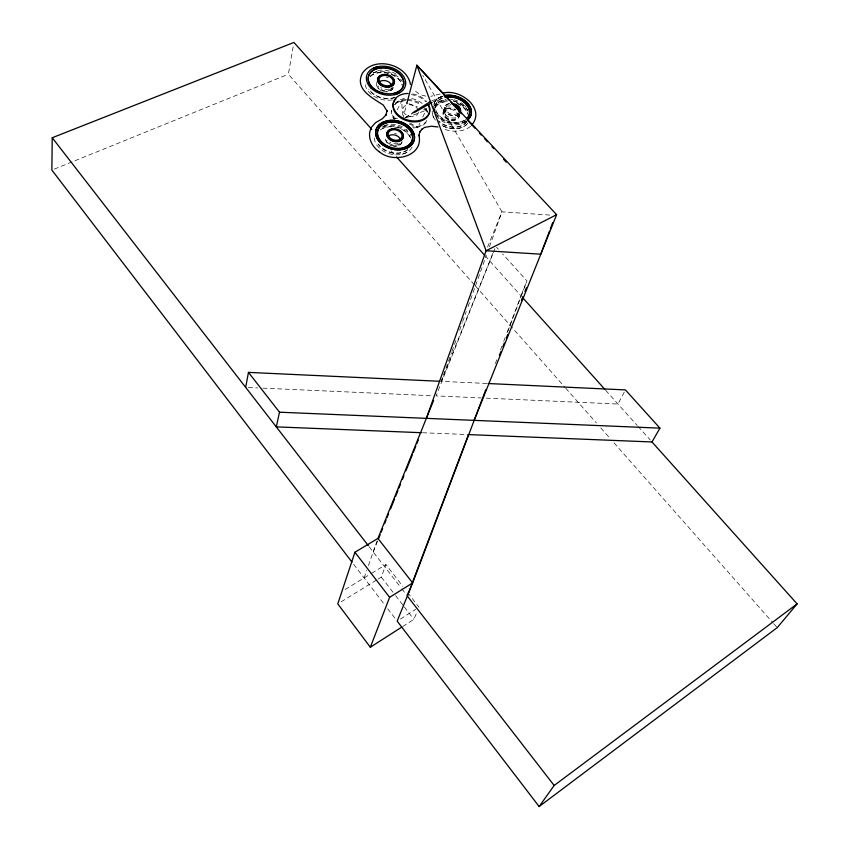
<?xml version="1.0" encoding="UTF-8"?>
<svg xmlns="http://www.w3.org/2000/svg" width="849" height="849" viewBox="0 0 849 849"><rect width="100%" height="100%" fill="white"/><g stroke="black" fill="none" stroke-linecap="round" stroke-linejoin="round"><path stroke-width="0.64" stroke-dasharray="4.25 3.18" d="M474.421 284.861L288.352 74.224L293.467 44.997M377.052 81.6L376.447 84.136A8.543 6.039 14.4 0 0 378.421 88.858M402.744 119.093L406.448 105M433.871 105.053L434.582 102.549A19.315 13.701 16.7 0 1 439.962 97.285L442.987 96.202M436.301 103.207L434.879 108.216A17.415 12.385 16.7 0 1 439.729 103.451L443.39 102.124A17.415 12.385 16.7 0 1 447.572 101.636M443.401 111.484L444.855 106.486M444.685 111.972L446.139 106.974M457.484 116.875L458.619 113.14M458.768 117.364L459.521 114.88A8.267 5.869 16.7 0 1 450.702 117.724A8.267 5.869 16.7 0 1 443.73 111.007A8.267 5.869 16.7 0 1 450.15 105.849M364.094 577.914L366.694 570.496M368.434 565.551L377.083 540.887M486.795 383.472L441.278 381.35L451.541 352.685M451.986 351.433L456.889 337.722M459.574 330.24L462.249 322.769M462.694 321.516L466.26 311.541M468.054 306.563L486.35 255.453M489.47 246.73L501.961 211.826L422.749 75.37M494.871 248.64L436.068 395.899L481.001 397.905M377.954 579.156L381.297 577.097L385.924 564.564L402.872 586.404M495.37 363.499L496.771 359.817M500.496 349.968L501.897 346.275M503.754 341.351L505.155 337.658M507.023 332.734L520.999 295.813L485.798 256.536M507.755 331.588L526.942 280.881L502.661 253.989M521.456 294.667L526.942 280.881M373.199 551.956L377.656 540.887M441.278 381.35L493.248 252.45M487.581 247.101L501.961 211.826L551.468 215.179M402.723 626.498L413.887 619.346L416.965 612.065M413.187 127.912A18.593 13.297 15.3 0 0 417.729 127.371L419.979 122.787M422.728 117.098L426.028 110.264L423.598 109.33M395.666 118.839L393.204 117.894L394.912 114.498M397.173 109.977L401.704 100.925L407.785 103.26M624.27 392.089L617.998 404.039L482.328 397.969M470.558 126.342C462.801 132.561 451.689 132.232 442.881 128.624M400.452 619.038L415.734 609.295M404.962 117.693L411.595 113.479M341.139 601.835L376.839 579.846M345.225 589.471L370.642 573.913M371.735 573.245L385.924 564.564M405.005 117.809L412.922 113.31M433.277 101.742L442.318 96.595M431.6 101.01L442.223 96.351M54.325 169.11L288.352 74.224M406.416 117.703L426.028 110.264M402.267 154.21L406.512 152.618M464.053 120.516L460.37 121.885A17.479 12.395 16.7 0 1 435.77 109.68M465.273 121.683L461.198 123.201A19.315 13.701 16.7 0 1 435.622 113.405M409.176 124.039L417.772 127.35L421.751 125.885A18.593 13.297 15.3 0 0 426.994 120.707M382.22 127.117L385.467 125.939M442.021 98.134L441.162 98.442A17.479 12.395 16.7 0 0 435.537 108.555M397.735 102.336L401.704 100.925L402.522 115.199M395.507 97.306L392.514 98.367A18.041 12.746 14.4 0 1 368.742 89.251M373.157 72.908L376.447 71.772M440.175 94.016L430.73 96.33M422.558 432.746L468.457 434.592M248.311 387.505L257.576 387.919M262.861 388.152L433.425 395.783M393.204 117.894L397.979 118.489M425.922 96.128L419.777 94.589L413.325 89.432M409.006 103.727L417.517 106.995M409.685 122.903L417.772 127.35M496.591 247.271L498.321 249.192M391.187 150.973L395.602 155.908M605.655 390.264L637.174 425.423M638.045 426.4L650.249 440.015M475.302 285.848L564.818 387.197M565.699 388.184L596.412 422.961M600.805 427.928L609.582 437.861M613.965 442.828L772.823 622.667M773.704 623.654L777.217 627.634M407.711 592.644L419.013 607.215M369.166 546.745L400.993 587.816M401.789 588.845L406.554 594.99M381.297 577.097L394.806 594.608M395.602 595.637L403.551 605.942M404.347 606.982L413.887 619.346M353.64 564.256L384.576 604.668M387.728 608.775L395.602 619.07M395.072 120.441A18.593 13.297 15.3 0 1 391.442 110.816M394.573 104.607A18.593 13.297 15.3 0 1 397.735 102.389M401.757 100.967A18.593 13.297 15.3 0 1 406.257 100.447M407.424 100.469A18.593 13.297 15.3 0 1 419.852 104.268M424.16 107.812A18.593 13.297 15.3 0 1 427.567 113.798M426.888 120.452A18.593 13.297 15.3 0 1 412.402 126.915M394.711 118.701A18.593 13.297 15.3 0 1 391.697 110.158M395.507 103.037A18.593 13.297 15.3 0 1 406.427 99.471M407.594 99.471A18.593 13.297 15.3 0 1 421.008 103.865M425.71 108.396A18.593 13.297 15.3 0 1 427.758 112.471M467.905 122.988A19.219 13.669 16.7 0 1 441.83 125.365M433.68 117.502A19.219 13.669 16.7 0 1 432.353 113.787M434.21 105.775A19.219 13.669 16.7 0 1 445.874 100.309M453.143 100.904A19.219 13.669 16.7 0 1 468.224 111.261M392.227 99.906A19.909 14.062 14.4 0 1 365.282 82.098M373.104 72.855A19.909 14.062 14.4 0 1 402.437 81.737M412.126 147.036A19.707 14.316 15 0 1 389.235 153.68A19.707 14.316 15 0 1 374.589 135.681M383.175 126.628A19.707 14.316 15 0 1 411.213 135.829M411.287 94.632A18.667 13.308 15.3 0 1 425.763 101.742M466.154 121.057A19.294 13.68 16.7 0 1 437.638 116.016M433.988 103.96A19.294 13.68 16.7 0 1 442.828 96.086M459.245 114.074A8.278 5.869 16.7 0 1 445.757 112.301A8.278 5.869 16.7 0 1 450.766 103.748M465.963 119.571A17.468 12.395 16.7 0 1 449.291 121.916A17.468 12.395 16.7 0 1 436.025 111.208M435.335 106.741A17.468 12.395 16.7 0 1 443.433 97.868M466.929 124.304A19.251 13.69 16.7 0 1 463.745 126.66L459.68 128.178A19.251 13.69 16.7 0 1 441.788 125.387M435.452 120.165A19.251 13.69 16.7 0 1 432.226 111.017M433.17 107.558A19.251 13.69 16.7 0 1 438.53 102.294L442.584 100.829A19.251 13.69 16.7 0 1 447.211 100.288M453.292 100.957A19.251 13.69 16.7 0 1 467.81 110.487M458.237 112.97A6.898 4.892 16.7 0 1 457.091 113.798L455.637 114.328A6.898 4.892 16.7 0 1 446.988 111.484A6.898 4.892 16.7 0 1 448.049 105.085L449.503 104.554A6.898 4.892 16.7 0 1 451.159 104.363M459.373 113.67A8.278 5.869 16.7 0 1 457.993 114.668L456.253 115.315A8.278 5.869 16.7 0 1 445.874 111.898A8.278 5.869 16.7 0 1 447.147 104.215L448.898 103.578A8.278 5.869 16.7 0 1 450.883 103.345M466.175 120.887A17.447 12.385 16.7 0 1 450.904 124.516A17.447 12.385 16.7 0 1 436.524 115.528M434.741 108.842A17.447 12.385 16.7 0 1 446.16 99.269M450.501 99.216A17.447 12.385 16.7 0 1 452.719 99.513M453.822 99.736A17.447 12.385 16.7 0 1 460.126 102.156M461.071 102.708A17.447 12.385 16.7 0 1 463.681 104.618M464.456 105.318A17.447 12.385 16.7 0 1 466.25 107.314M458.98 114.297A8.246 5.869 16.7 0 1 456.497 119.656L454.756 120.293A8.246 5.869 16.7 0 1 444.409 116.886A8.246 5.869 16.7 0 1 445.693 109.213L447.434 108.576A8.246 5.869 16.7 0 1 455.478 110.041M459.097 113.904A8.257 5.869 16.7 0 1 450.787 119.964A8.257 5.869 16.7 0 1 443.507 111.102A8.257 5.869 16.7 0 1 455.595 109.638M466.791 121.598A17.415 12.385 16.7 0 1 462.525 125.482L458.853 126.851A17.415 12.385 16.7 0 1 439.103 121.832M457.367 103.652A17.415 12.385 16.7 0 1 467.725 114.169M466.918 121.205A17.415 12.385 16.7 0 1 438.445 120.717M434.996 107.812A17.415 12.385 16.7 0 1 447.688 101.233M456.454 102.825A17.415 12.385 16.7 0 1 467.841 113.766M398.085 143.566A8.458 6.134 15 0 1 389.765 142.08M383.95 125.726A17.85 12.958 15 0 1 404.315 127.891M406.109 129.154A17.85 12.958 15 0 1 407.722 130.576M399.539 143.619A7.036 5.115 15 0 1 398.34 144.489L396.823 145.052A7.036 5.115 15 0 1 387.006 140.127M407.424 150.008A17.818 12.947 15 0 1 405.291 151.409L401.46 152.841A17.818 12.947 15 0 1 377.943 143.789M380.288 130.035A17.818 12.947 15 0 1 382.432 128.666L386.263 127.276A17.818 12.947 15 0 1 411.001 139.65M407.541 149.604A17.829 12.947 15 0 1 378.569 144.213M382.538 128.263A17.829 12.947 15 0 1 410.757 138.1M401.768 142.611A8.448 6.134 15 0 1 392.217 145.497A8.448 6.134 15 0 1 385.626 138.111L385.531 138.514A8.448 6.134 15 0 0 391.06 145.561M394.552 133.463A8.448 6.134 15 0 1 396.663 134.057M402.097 141.465A8.448 6.134 15 0 1 399.242 145.391L397.428 146.06A8.448 6.134 15 0 1 393.193 146.155M392.408 87.479A8.564 6.039 14.4 0 1 390.943 88.487M389.097 89.134A8.564 6.039 14.4 0 1 380.67 87.606M386.115 77.121A8.564 6.039 14.4 0 1 388.258 77.715M377.847 70.552A18.073 12.746 14.4 0 1 391.357 71.751M392.429 72.186A18.073 12.746 14.4 0 1 398.128 75.731M391.453 88.19A7.121 5.03 14.4 0 1 389.394 90.121L387.866 90.663A7.121 5.03 14.4 0 1 377.943 85.738M370.249 76.527A18.041 12.746 14.4 0 1 373.358 74.425L377.243 73.099A18.041 12.746 14.4 0 1 402.246 85.484M394.658 97.38A18.041 12.746 14.4 0 1 368.837 88.848M370.344 76.123A18.041 12.746 14.4 0 1 388.609 73.141A18.041 12.746 14.4 0 1 402.352 85.07M393.225 87.192A8.543 6.039 14.4 0 1 390.307 91.013L388.471 91.66A8.543 6.039 14.4 0 1 386.369 91.904M382.018 91.108A8.543 6.039 14.4 0 1 380.055 90.132M392.875 88.296A8.554 6.039 14.4 0 1 383.175 91.055A8.554 6.039 14.4 0 1 376.542 83.722M418.451 112.026A7.991 5.71 15.3 0 1 411.447 116.504A7.991 5.71 15.3 0 1 403.063 111.251A7.991 5.71 15.3 0 1 407.18 104.958M409.112 104.735A7.991 5.71 15.3 0 1 417.655 108.98M394.955 104.597A16.863 12.035 15.3 0 1 407.446 98.251M411.733 98.611A16.863 12.035 15.3 0 1 423.046 104.215M426.028 108.226A16.863 12.035 15.3 0 1 427.164 112.546M412.773 93.868A18.689 13.319 15.4 0 1 426.771 101.668M455.595 118.786L454.141 119.316A6.877 4.892 16.7 0 1 445.523 116.472A6.877 4.892 16.7 0 1 446.585 110.083L448.039 109.553A6.877 4.892 16.7 0 1 456.635 112.397A6.877 4.892 16.7 0 1 455.595 118.786"/><path stroke-width="1.27" d="M371.724 129.271L293.913 42.45L52.224 137.75L51.874 170.097L352.027 562.155M418.928 135.798L418.982 135.129C423.757 156.916 392.503 163.846 379.047 151.504M245.669 387.388L248.46 372.382L439.952 381.286M419.035 134.641L420.117 131.383L419.82 131.977L421.995 129.154L421.529 129.568L424.564 127.403L431.441 126.225L437.946 126.968M248.46 372.382L279.512 412.2L276.275 426.867L421.242 432.693M406.788 103.716L416.88 65.277L556.636 214.68L474.167 420.361M433.574 400.452L377.943 538.425L354.924 552.243L337.796 603.894L370.344 647.235L401.598 627.209M426.357 418.355L486.095 250.752L416.88 65.277L449.047 100.15M549.452 231.183L540.792 254.191L486.095 250.752L556.636 214.68L555.373 215.444M550.364 228.763L552.635 222.703M485.777 389.67L412.646 582.923L397.173 621.128L539.136 806.55L777.217 627.634L797.126 603.883L651.99 441.958L468.457 434.592L407.34 596.019L554.164 785.484L539.136 806.55M370.344 647.235L389.606 597.335L412.646 582.923L377.943 538.425M371.512 127.467C366.535 135.967 371.629 146.728 379.28 151.716M499.392 355.307L500.868 351.635M502.831 346.721L504.306 343.038M506.269 338.135L507.744 334.453M521.488 300.1L522.963 296.418M524.926 291.515L526.401 287.832M378.654 538.436L380.14 534.743M381.127 532.281L382.612 528.598M384.597 523.674L386.083 519.991M387.07 517.529L388.555 513.836M390.54 508.922L394.498 499.085M395.485 496.633L397.969 490.478M398.956 488.026L400.441 484.333M402.426 479.42L403.912 475.727M405.896 470.813L412.327 454.82M413.325 452.368L415.798 446.213M416.785 443.762L418.27 440.069M651.99 441.958L659.938 428.151L625.416 389.914L488.101 383.525M471.789 125.026C485.893 108.311 459.871 88.296 443.093 93.157M371.788 126.862L375.534 122.702L382.496 118.658L386.21 114.615L385.924 115.231L386.995 110.593L387.197 111.208L383.302 105.074C372.499 97.815 354.139 89.23 362.449 73.152C374.409 55.832 406.841 64.1 410.492 84.465M554.164 785.484L797.126 603.883M412.71 112.768L430.411 101.53M414.047 112.662L432.141 102.379M394.605 94.663L398.924 93.135M373.337 68.153L377.646 66.689M279.512 412.2L659.938 428.151M450.84 102.092L461.559 113.713M467.81 120.494L474.962 128.252M479.43 133.091L481.213 135.033M484.79 138.907L487.475 141.815M491.932 146.654L493.725 148.596M503.553 159.251L506.237 162.159M396.483 156.895L484.917 255.549M522.761 297.776L604.775 389.277M52.224 137.75L368.36 545.705M354.924 552.243L389.606 597.335M416.88 65.277L418.844 68.642M428.172 105.096A18.667 13.308 15.3 0 1 409.706 121.449A18.667 13.308 15.3 0 1 395.878 98.824M445.014 95.576A19.294 13.68 16.7 0 1 467.247 102.856A19.294 13.68 16.7 0 1 467.746 119.879M433.775 108.789A19.294 13.68 16.7 0 0 435.102 112.503A19.315 13.701 16.7 0 1 433.998 109.701M444.027 95.82A19.315 13.701 16.7 0 1 466.579 102.156A19.315 13.701 16.7 0 1 468.468 119.338M444.844 97.115A17.479 12.395 16.7 0 1 465.241 102.846A17.479 12.395 16.7 0 1 466.95 118.393M445.725 97.317A17.468 12.395 16.7 0 1 465.485 103.61A17.468 12.395 16.7 0 1 466.823 118.796M452.92 104.512A6.898 4.892 16.7 0 1 458.991 111.898M452.984 103.525A8.278 5.869 16.7 0 1 460.275 112.386M454.947 104.512A8.278 5.869 16.7 0 1 460.158 112.79M399.699 130.82A8.469 6.145 15 0 1 401.46 140.149A8.469 6.145 15 0 1 389.182 139.151A8.469 6.145 15 0 1 389.595 129.993M391.41 129.335A8.469 6.145 15 0 1 395.645 129.26M384.109 144.489A17.882 12.958 15 0 1 382.941 124.389A17.882 12.958 15 0 1 409.473 129.77A17.882 12.958 15 0 1 402.691 148.257M401.641 148.479A17.882 12.958 15 0 1 394.838 148.628M389.16 147.185A17.882 12.958 15 0 1 385.032 145.115M388.11 136.371A7.036 5.115 15 0 1 389.309 135.511L390.827 134.949A7.036 5.115 15 0 1 400.622 139.852M394.382 82.533A8.575 6.039 14.4 0 1 382.146 86.014A8.575 6.039 14.4 0 1 380.511 75.657M382.358 75.02A8.575 6.039 14.4 0 1 386.635 74.988M388.789 75.582A8.575 6.039 14.4 0 1 394.265 80.92M375.82 90.482A18.094 12.756 14.4 0 1 373.242 70.414A18.094 12.756 14.4 0 1 400.42 75.349A18.094 12.756 14.4 0 1 393.692 93.719M384.565 93.836A18.094 12.756 14.4 0 1 379.991 92.552M378.898 92.106A18.094 12.756 14.4 0 1 376.807 91.066M379.068 82.045A7.121 5.03 14.4 0 1 380.299 81.217L381.827 80.687A7.121 5.03 14.4 0 1 391.729 85.59M428.618 104.512A18.689 13.319 15.4 0 1 417.156 120.866A18.689 13.319 15.4 0 1 393.724 108.29A18.689 13.319 15.4 0 1 408.029 93.464M406.65 146.421L402.797 147.853A17.882 12.958 15 0 1 380.363 140.467A17.882 12.958 15 0 1 383.695 123.636L387.537 122.245A17.882 12.958 15 0 1 409.812 129.653A17.882 12.958 15 0 1 406.65 146.421M407.87 147.63L403.615 149.222A19.771 14.327 15 0 1 378.792 141.051A19.771 14.327 15 0 1 382.496 122.436L386.73 120.908A19.771 14.327 15 0 1 411.362 129.09A19.771 14.327 15 0 1 407.87 147.63M399.667 139.48L398.149 140.043A7.068 5.115 15 0 1 389.298 137.124A7.068 5.115 15 0 1 390.604 130.491L392.121 129.929A7.068 5.115 15 0 1 400.93 132.858A7.068 5.115 15 0 1 399.667 139.48M400.569 140.382L398.754 141.061A8.479 6.145 15 0 1 388.142 137.559A8.479 6.145 15 0 1 389.691 129.589L391.516 128.931A8.479 6.145 15 0 1 402.097 132.433A8.479 6.145 15 0 1 400.569 140.382M397.693 91.936L393.787 93.316A18.105 12.756 14.4 0 1 371.098 85.855A18.105 12.756 14.4 0 1 374.558 69.342L378.452 68.005A18.105 12.756 14.4 0 1 400.983 75.487A18.105 12.756 14.4 0 1 397.693 91.936M391.569 85.951L389.723 86.598A8.575 6.039 14.4 0 1 378.994 83.064A8.575 6.039 14.4 0 1 380.607 75.243L382.453 74.606A8.575 6.039 14.4 0 1 393.151 78.15A8.575 6.039 14.4 0 1 391.569 85.951M390.657 85.059L389.118 85.6A7.142 5.03 14.4 0 1 380.172 82.65A7.142 5.03 14.4 0 1 381.519 76.134L383.058 75.603A7.142 5.03 14.4 0 1 391.973 78.554A7.142 5.03 14.4 0 1 390.657 85.059M379.715 142.08A19.739 14.306 15 0 0 413.06 142.802A19.739 14.306 15 0 0 392.493 120.356A19.739 14.306 15 0 0 379.715 142.08M371.162 88.222A20.015 14.104 14.4 0 0 404.655 87.702A20.015 14.104 14.4 0 0 382.294 66.158A20.015 14.104 14.4 0 0 371.162 88.222"/></g></svg>
